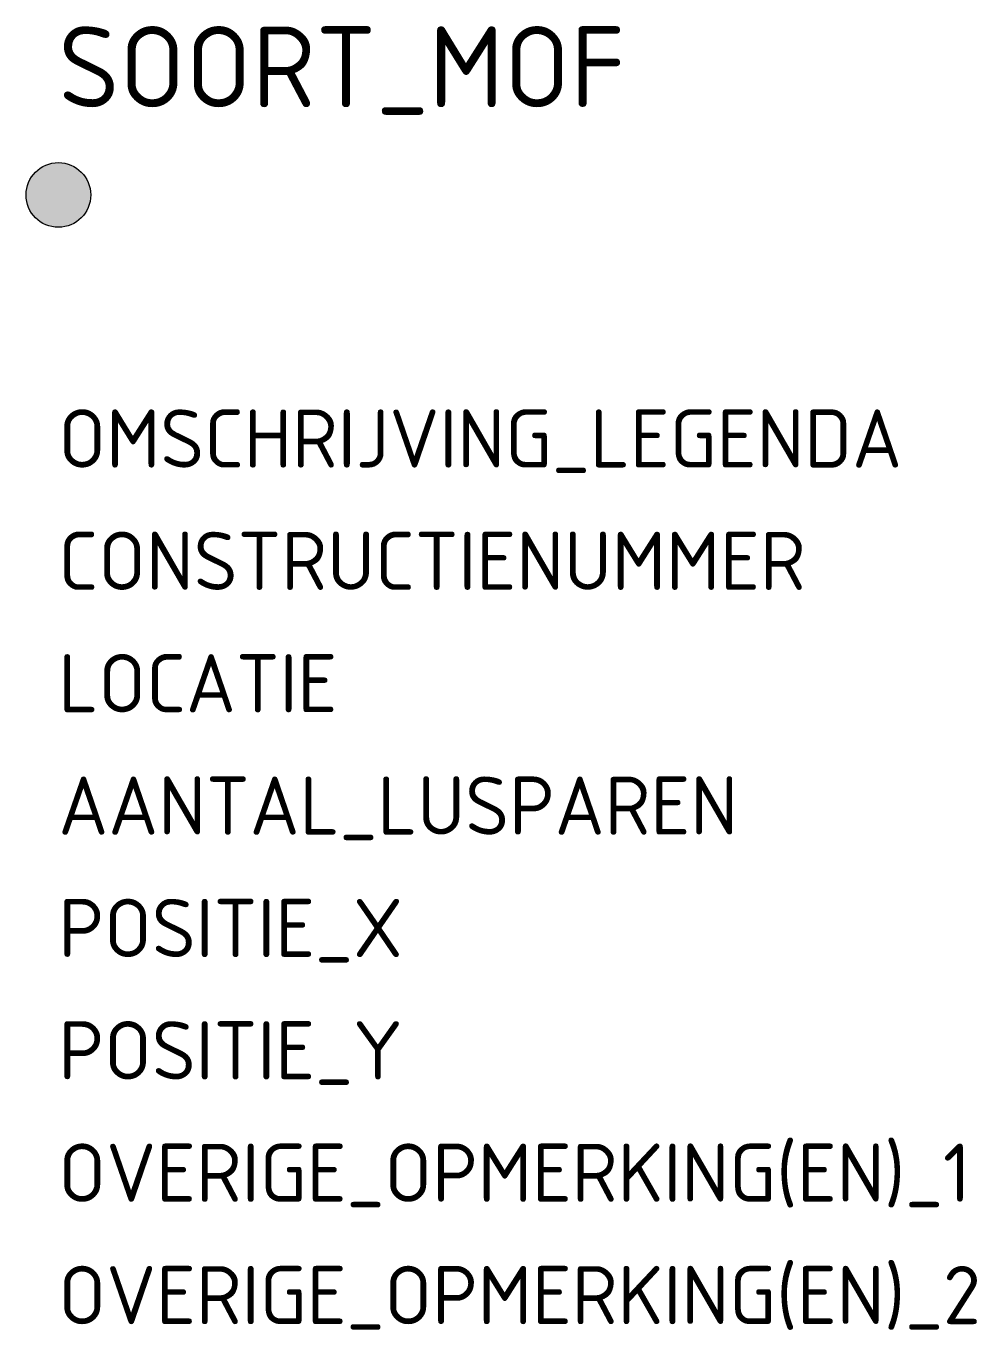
# Model space of a CAD drawing. Extents: x -1 to 28.4, y -35.1 to 5.2.
import ezdxf

# ---------------------------------------------------------------- set-up
doc = ezdxf.new("R2010")
doc.units = 0
doc.layers.add('N-WE-KL-ET_LS_HULPSTUK_MOF-T18', color=10, linetype='Continuous', lineweight=18)
doc.layers.add('N-WE-KL-ET_LS_HULPSTUK_MOF-T25', color=7, linetype='Continuous', lineweight=25)
doc.styles.add('NLCS-ISO', font='NLCS-ISO.ttf')

msp = doc.modelspace()

# ---------------------------------------------------------------- hatches: boundary and pattern name
at = {"ltscale": 10}
h = msp.add_hatch(color=256, dxfattribs=at)
edge = h.paths.add_edge_path()
edge.add_arc((0, 0), 1, 0, 360)

# ---------------------------------------------------------------- linework, layer by layer
msp.add_circle((0, 0), 1)

# ---------------------------------------------------------------- texts
at = {"layer": 'N-WE-KL-ET_LS_HULPSTUK_MOF-T18', "style": 'NLCS-ISO', "flags": 1}
for tag, p, s in [('OMSCHRIJVING_LEGENDA', (0, -8.431), 'Vergrote luskoppelmof'), ('CONSTRUCTIENUMMER', (0, -12.215), ''), ('LOCATIE', (0, -16), ''), ('AANTAL_LUSPAREN', (0, -19.784), ''), ('POSITIE_X', (0, -23.569), ''), ('POSITIE_Y', (0, -27.353), ''), ('OVERIGE_OPMERKING(EN)_1', (0, -31.138), ''), ('OVERIGE_OPMERKING(EN)_2', (0, -34.922), '')]:
    msp.add_attdef(tag, p, s, height=1.8, dxfattribs=at)
at = {"layer": 'N-WE-KL-ET_LS_HULPSTUK_MOF-T25', "style": 'NLCS-ISO'}
msp.add_attdef('SOORT_MOF', (0, 2.715), 'VLKM', height=2.5, dxfattribs=at)

doc.saveas('drawing.dxf')
